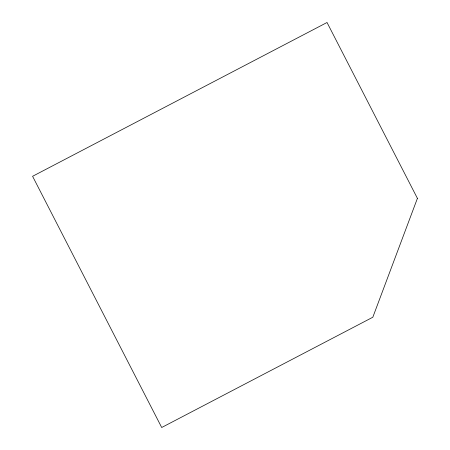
<?xml version="1.0" encoding="UTF-8"?>
<svg xmlns="http://www.w3.org/2000/svg" width="450" height="450" viewBox="0 0 450 450"><rect width="100%" height="100%" fill="white"/><g stroke="black" fill="none" stroke-linecap="round" stroke-linejoin="round"><path stroke-width="0.67" d="M417.414 198.349L372.819 317.233L161.702 427.5L32.586 176.293L327.032 22.5L417.414 198.349"/></g></svg>
